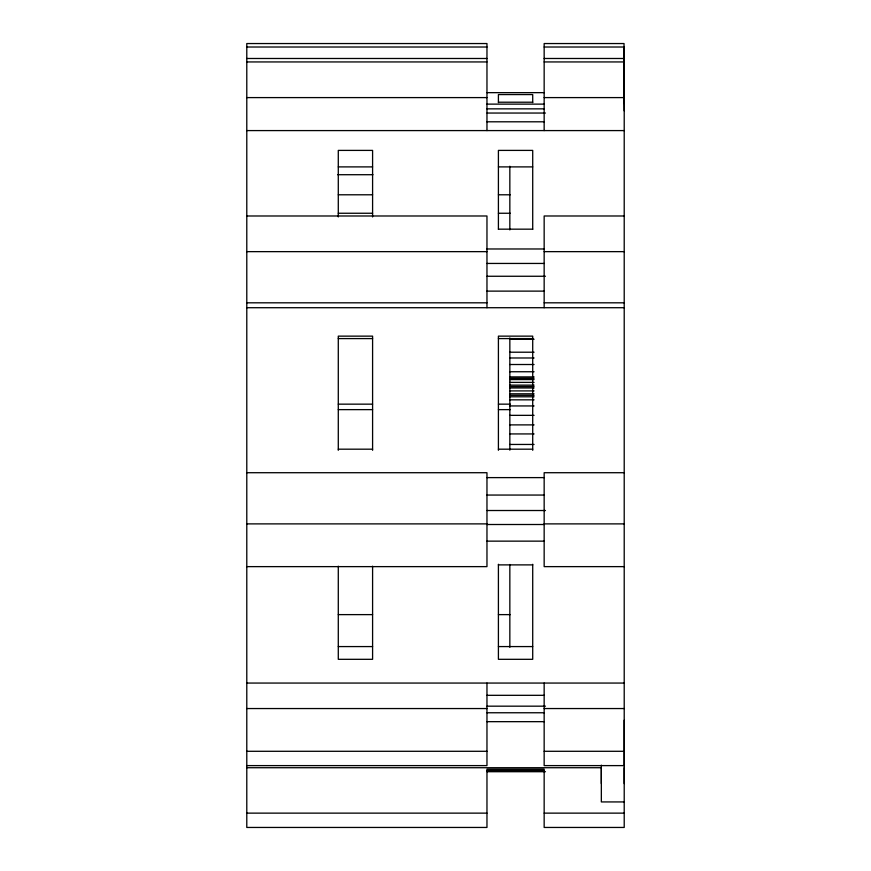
<?xml version="1.0" encoding="UTF-8"?>
<svg xmlns="http://www.w3.org/2000/svg" width="871" height="871" viewBox="0 0 871 871"><rect width="100%" height="100%" fill="white"/><g stroke="black" fill="none" stroke-linecap="round" stroke-linejoin="round"><path stroke-width="1.31" d="M601.338 783.573L601.338 767.721L246.787 767.721M624.213 783.573L624.213 767.721M624.213 765.217L624.213 720.197M624.093 94.743L624.028 47.012L544.157 47.012M246.787 47.012L486.965 47.012M246.787 58.488L486.965 58.488M544.157 58.488L624.213 58.488L624.213 827.45L544.157 827.45L544.157 769.191L486.965 769.191L486.965 827.45L246.787 827.45L246.787 43.55L486.965 43.55L486.965 130.585M246.787 61.939L486.965 61.939M544.157 61.939L624.213 61.939M486.965 92.653L544.157 92.653M246.787 97.596L486.965 97.596M544.157 97.596L624.213 97.596M498.408 102.212L532.714 102.212M486.965 104.128L544.157 104.128M486.965 108.853L544.157 108.853M487.096 113.045L545.464 113.045M486.965 121.798L544.157 121.798M246.787 130.585L624.213 130.585M338.286 166.894L372.592 166.894M498.408 166.894L532.714 166.894M337.698 174.712L372.984 174.712M338.286 194.788L372.592 194.788M498.408 194.788L510.286 194.788M338.286 213.253L372.592 213.253M498.408 213.253L510.286 213.253M246.787 215.986L486.965 215.986L486.965 307.713M624.213 215.986L544.157 215.986L544.157 307.713M498.408 229.171L532.714 229.171M486.965 248.975L544.157 248.975M246.787 251.643L486.965 251.643M544.157 251.643L624.213 251.643M486.965 263.445L544.157 263.445M487.096 276.259L545.464 276.259M486.965 291.121L544.157 291.121M246.787 302.814L486.965 302.814M544.157 302.814L624.213 302.814M246.787 307.713L624.213 307.713M338.286 338.59L372.592 338.59M498.408 338.59L532.714 338.59M509.84 339.276L534.065 339.276M509.84 352.211L534.065 352.211M509.84 357.981L534.065 357.981M509.84 364.514L534.065 364.514M509.84 371.743L534.065 371.743M509.84 376.903L534.065 376.903M509.84 378.275L534.065 378.275M509.84 379.582L534.065 379.582M509.84 382.38L534.065 382.38M509.84 385.124L534.065 385.124M509.84 386.572L534.065 386.572M509.84 387.965L534.065 387.965M509.84 390.905L534.065 390.905M509.84 393.801L534.065 393.801M509.84 395.314L534.065 395.314M509.84 396.784L534.065 396.784M509.84 399.833L534.065 399.833M338.286 404.155L372.592 404.155M498.408 404.155L510.286 404.155M509.84 405.94L534.065 405.94M338.286 409.631L372.592 409.631M498.408 409.631L510.286 409.631M509.84 415.347L534.065 415.347M509.84 424.885L534.065 424.885M509.84 433.932L534.065 433.932M509.84 444.45L534.065 444.45M338.286 449.186L372.592 449.186M498.408 449.186L532.714 449.186M246.787 472.713L486.965 472.713L486.965 566.629L246.787 566.629M624.213 472.713L544.157 472.713L544.157 566.629L624.213 566.629M486.965 477.613L544.157 477.613M486.965 495.055L544.157 495.055M487.096 510.515L545.464 510.515M246.787 523.885L486.965 523.885M544.157 523.885L624.213 523.885M486.965 524.505L544.157 524.505M486.965 541.141L544.157 541.141M498.408 564.887L532.714 564.887M338.286 614.621L372.592 614.621M498.408 614.621L510.286 614.621M338.286 646.576L372.592 646.576M498.408 646.576L532.714 646.576M246.787 683.06L624.213 683.06M486.965 695.319L544.157 695.319M487.096 706.174L545.464 706.174M246.787 708.548L486.965 708.548M544.157 708.548L624.213 708.548M486.965 712.761L544.157 712.761M486.965 721.667L544.157 721.667M246.787 751.292L486.965 751.292M544.157 751.292L624.213 751.292M246.787 765.609L486.965 765.609L486.965 683.06M624.213 765.609L544.157 765.609L544.157 683.06M486.965 770.519L544.157 770.519M487.096 771.706L545.464 771.706M624.213 801.93L601.338 801.93L601.338 765.173M246.787 813.133L486.965 813.133M544.157 813.133L624.213 813.133M624.028 95.788L624.213 97.214M624.072 84.139L624.213 103.627M624.072 81.83L624.213 110.846M624.028 58.074L624.028 43.55L544.157 43.55L544.157 130.585M532.714 102.626L532.714 94.569L498.408 94.569L498.408 102.626M532.714 229.367L532.714 150.4L498.408 150.4L498.408 229.367M532.714 450.296L532.714 336.141L498.408 336.141L498.408 450.296M532.714 564.288L532.714 659.314L498.408 659.314L498.408 564.266M509.84 166.23L509.84 229.922M509.84 337.948L509.84 450.165M509.84 564.484L509.84 647.295M372.592 216.944L372.592 150.4L338.286 150.4L338.286 216.944M372.592 450.296L372.592 336.141L338.286 336.141L338.286 450.296M372.592 566.183L372.592 659.314L338.286 659.314L338.286 566.183"/></g></svg>
